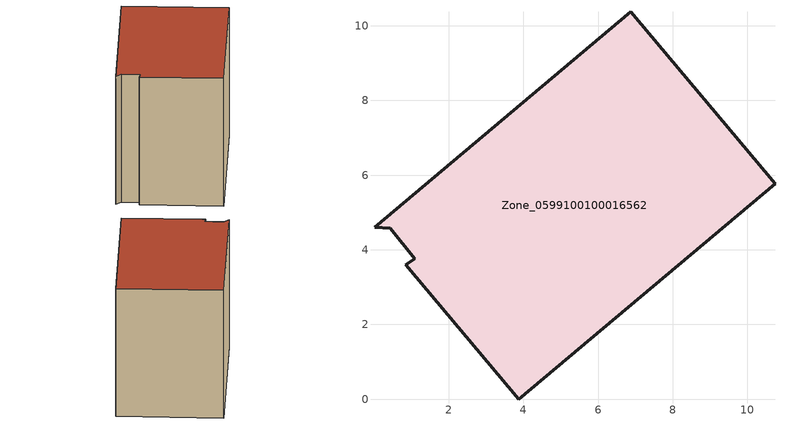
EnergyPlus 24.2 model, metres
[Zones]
Zone_0599100100016562
 floor ground (C_G): 0.85,3.6 1.09,3.75 0.43,4.57 0.01,4.61 6.87,10.37 10.74,5.77 3.87,0 z0.06
 wall outside (C_F): 3.87,0 10.74,5.77 6.87,10.37 0.01,4.61 0.43,4.57 1.09,3.75 0.85,3.6 3.87,0 z0.06:7.98
 roof outside (C_R): 1.09,3.75 0.85,3.6 3.87,0 10.74,5.77 6.87,10.37 0.01,4.61 0.43,4.57 z7.98
[BUILDING]
Pand.0599100100016562: North Axis=0; Terrain=City; Loads Convergence Tolerance Value=0.04; Temperature Convergence Tolerance Value=0.4; Solar Distribution=FullExterior; Maximum Number of Warmup Days=25; Minimum Number of Warmup Days=1
[Site:Location]
Rotterdam.The.Hague.AP_ZH_NLD Design_Conditions: Latitude=51.96; Longitude=4.45; Time Zone=1; Elevation=-4.5
[SITE:GROUNDTEMPERATURE:BUILDINGSURFACE]
18, 18, 18, 18, 18, 18, 18, 18, 18, 18, 18, 18
[MATERIAL] Thermal Absorptance=0.9; Solar Absorptance=0.7; Visible Absorptance=0.7
Name | Roughness | Thickness | Conductivity | Density | Specific Heat
G.TC.2015-2018 | MediumSmooth | 0.15 | 0.0428571 | 540 | 1210
F.TC.2015-2018 | Rough | 0.3 | 0.0666667 | 1920 | 840
R.TC.2015-2018 | MediumRough | 0.2 | 0.0333333 | 1500 | 1000
[CONSTRUCTION]
C_G: G.TC.2015-2018
C_F: F.TC.2015-2018
C_R: R.TC.2015-2018
[ZONE]
Zone_0599100100016562: Type=1; Multiplier=1; Ceiling Height=Autocalculate; Volume=Autocalculate; Floor Area=autocalculate; Part of Total Floor Area=Yes
[ZONEINFILTRATION:DESIGNFLOWRATE]
Infil_Zone_0599100100016562: Zone or ZoneList or Space or SpaceList=Zone_0599100100016562; Schedule=AlwaysOn; Design Flow Rate Calculation Method=Flow/Area; Flow Rate per Floor Area=0.0015; Constant Term Coefficient=1; Temperature Term Coefficient=0; Velocity Term Coefficient=0; Velocity Squared Term Coefficient=0
[HVACTEMPLATE:ZONE:IDEALLOADSAIRSYSTEM]
Zone_0599100100016562: Maximum Heating Supply Air Temperature=50; Minimum Cooling Supply Air Temperature=13; Maximum Heating Supply Air Humidity Ratio=0.0156; Minimum Cooling Supply Air Humidity Ratio=0.0077; Heating Limit=NoLimit; Cooling Limit=NoLimit; Dehumidification Control Type=ConstantSensibleHeatRatio; Cooling Sensible Heat Ratio=0.7; Dehumidification Setpoint=60; Humidification Control Type=None; Humidification Setpoint=30; Outdoor Air Method=None; Outdoor Air Flow Rate per Person=0.00944; Outdoor Air Flow Rate per Zone Floor Area=0; Outdoor Air Flow Rate per Zone=0; Demand Controlled Ventilation Type=None; Outdoor Air Economizer Type=NoEconomizer; Heat Recovery Type=None; Sensible Heat Recovery Effectiveness=0.7; Latent Heat Recovery Effectiveness=0.65
[ZONECONTROL:THERMOSTAT]
ThermostatControl_Zone_0599100100016562: Zone or ZoneList=Zone_0599100100016562; Control Type Schedule=DualSetpointControlType; Control 1=Thermostat_Zone_0599100100016562; Temperature Difference Between Cutout And Setpoint=0
[THERMOSTATSETPOINT:DUALSETPOINT]
Thermostat_Zone_0599100100016562: Heating Setpoint Temperature Schedule=HeatingSetpoint_Zone_0599100100016562; Cooling Setpoint Temperature Schedule=CoolingSetpoint_Zone_0599100100016562
[SCHEDULE:COMPACT]
HeatingSetpoint_Zone_0599100100016562: Through: 12/31, For: AllDays, Until: 24:00, 21
CoolingSetpoint_Zone_0599100100016562: Through: 12/31, For: AllDays, Until: 24:00, 24
DualSetpointControlType: Through: 12/31, For: AllDays, Until: 24:00, 4
AlwaysOn: Through: 12/31, For: AllDays, Until: 24:00, 1
